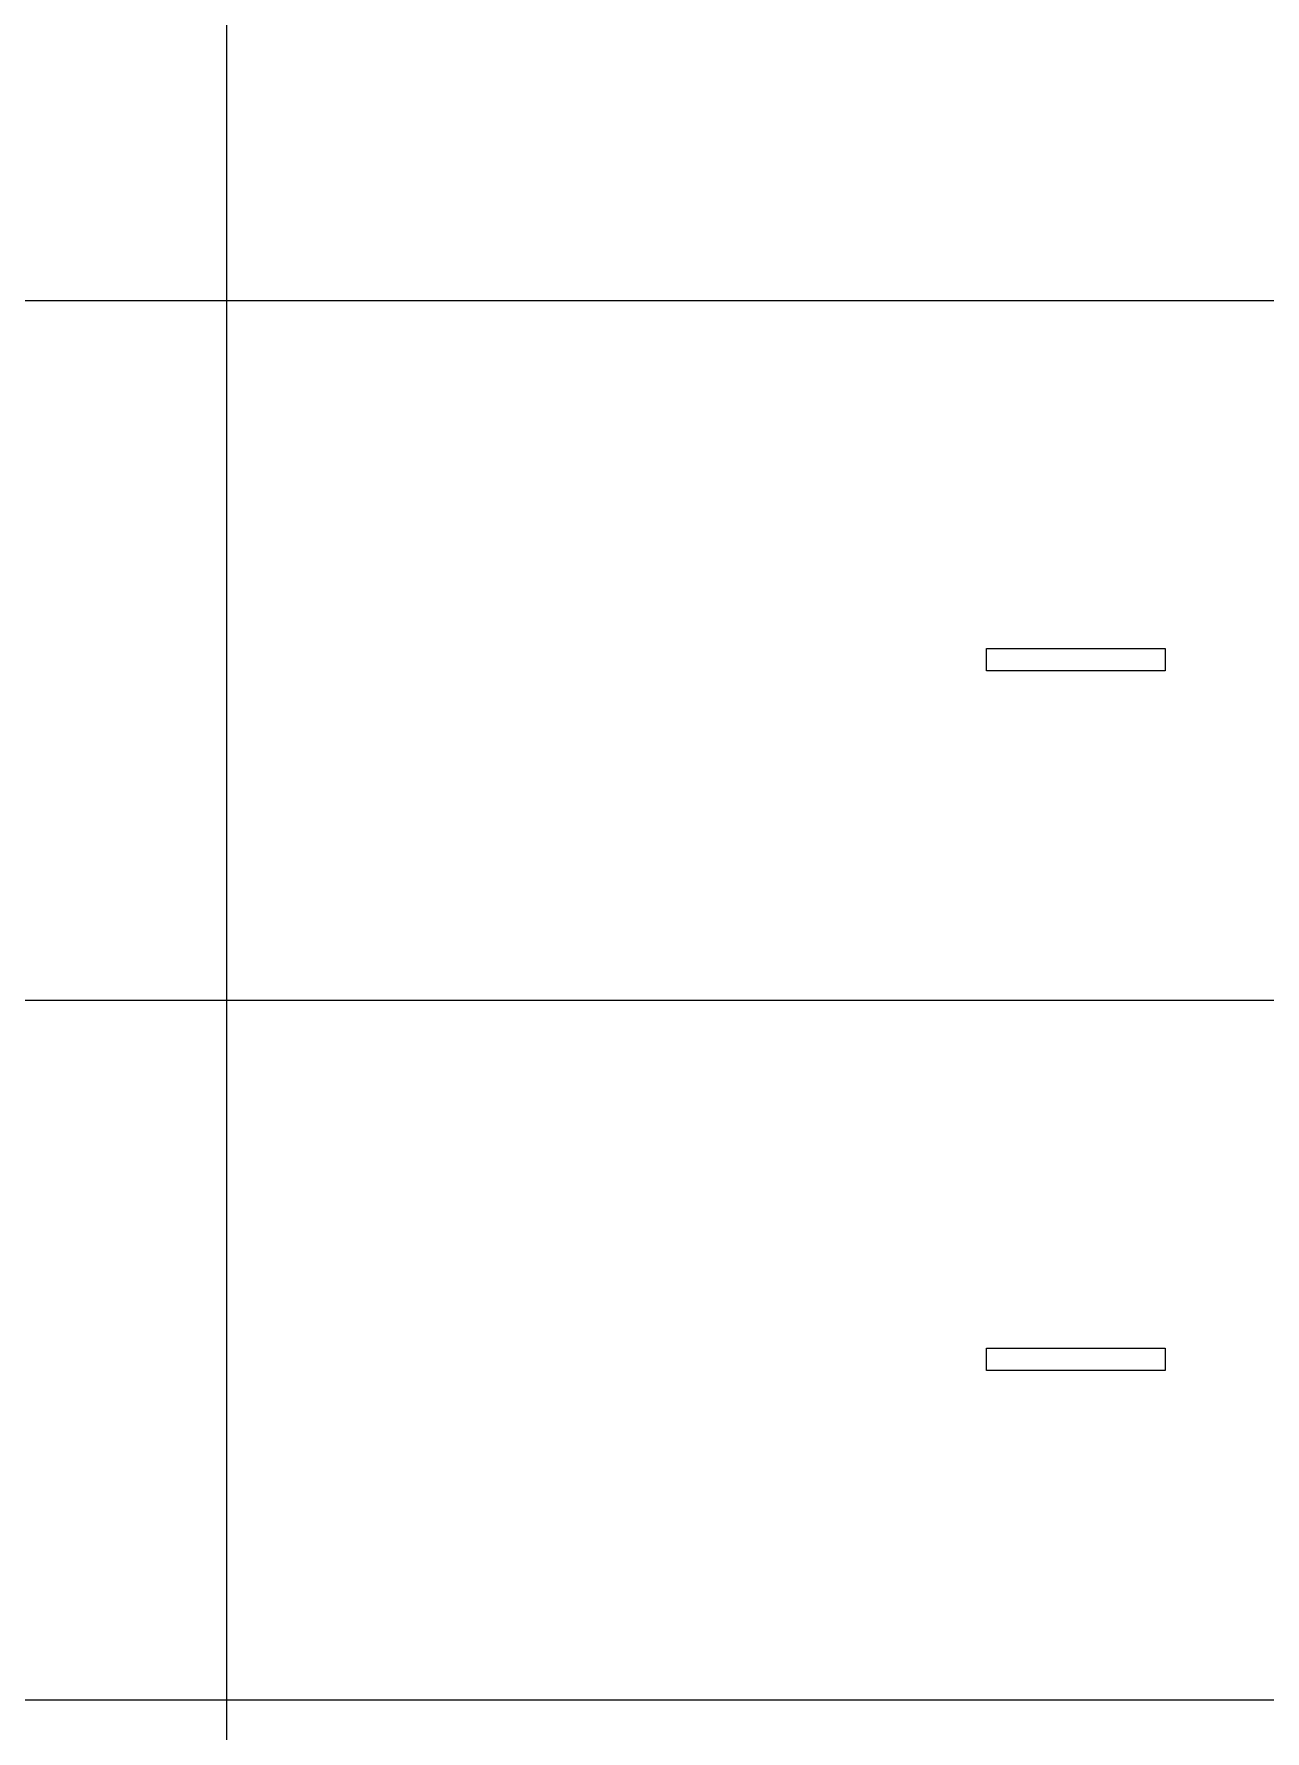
# Model space of a CAD drawing. Extents: x 0 to 420, y 0 to 297.
# Drawn here: x 251.35 to 261.9, y 16.74 to 31.29 of the extents above; entities that cross this region are included whole.
import ezdxf

# ---------------------------------------------------------------- set-up
doc = ezdxf.new("R2010")
doc.units = 0

msp = doc.modelspace()

# ---------------------------------------------------------------- linework, layer by layer
at = {"color": 7, "lineweight": 25}
for p, q in [((253, 5), (253, 47)), ((303, 29), (235, 29)), ((303, 23), (235, 23)), ((303, 17), (235, 17))]:
    msp.add_line(p, q, dxfattribs=at)
for points in [[(259.511, 26.018), (261.043, 26.018), (261.043, 25.827), (259.511, 25.827)], [(259.511, 20.018), (261.043, 20.018), (261.043, 19.827), (259.511, 19.827)]]:
    msp.add_lwpolyline(points, close=True, dxfattribs=at)

doc.saveas('drawing.dxf')
